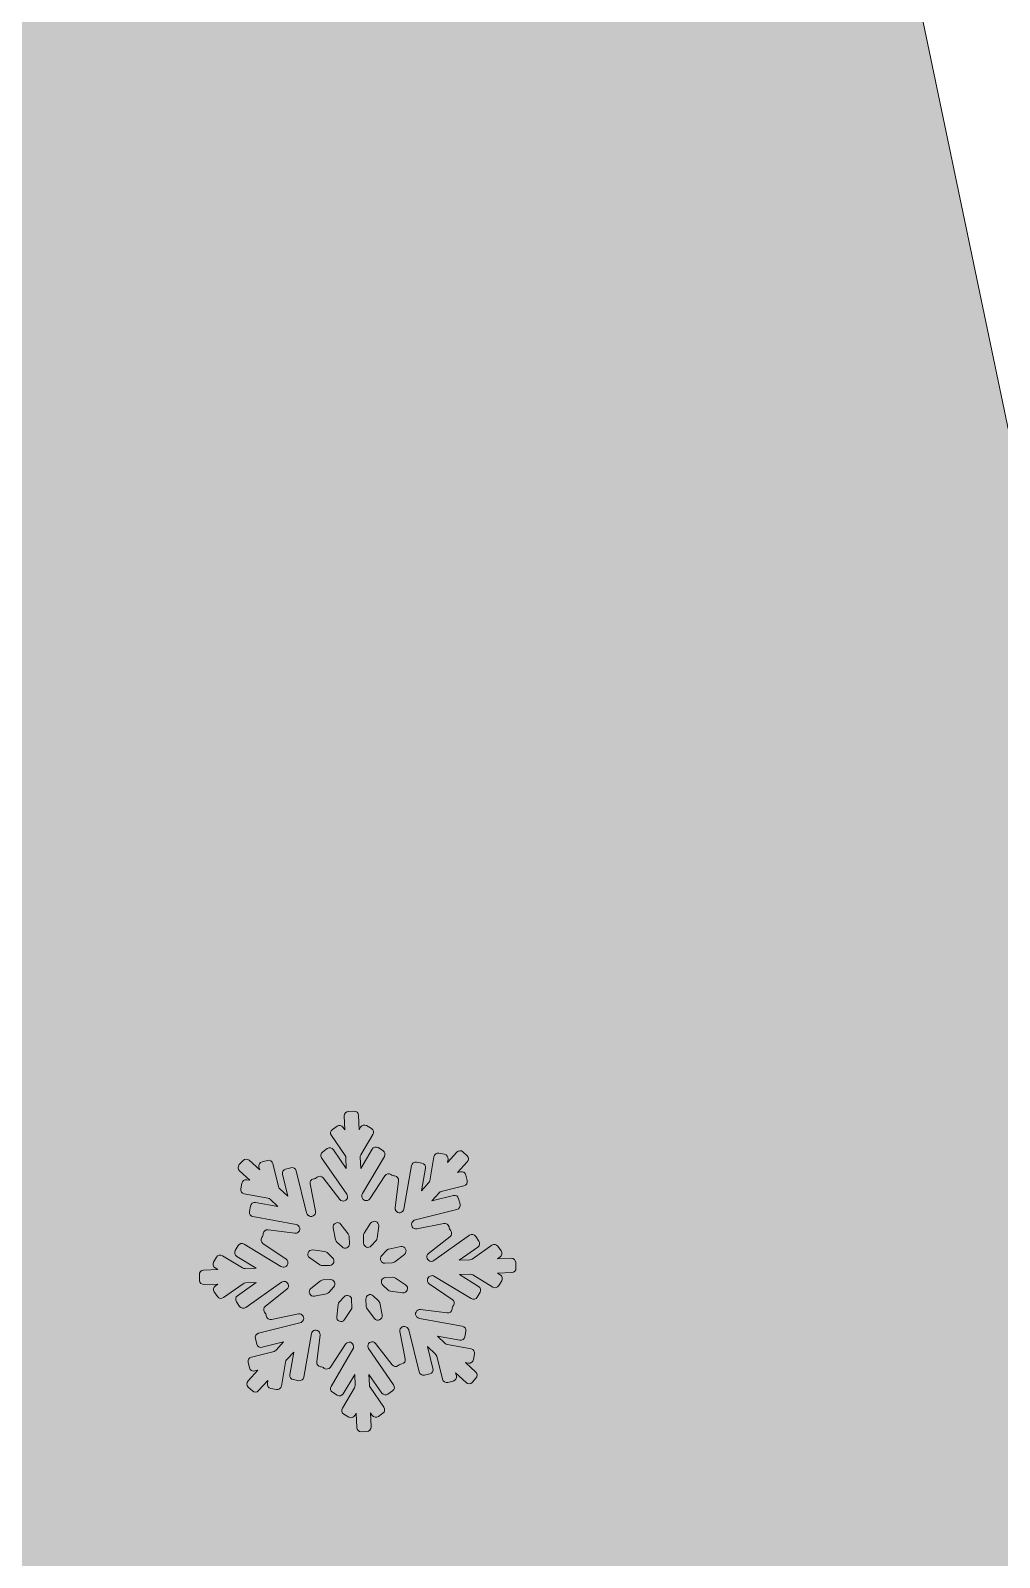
# Model space of a CAD drawing. Header units: millimetres. Extents: x -42 to 192, y -117 to -17.
# Drawn here: x 136.39 to 144.94, y -44.19 to -30.72 of the extents above; entities that cross this region are included whole.
import ezdxf

# ---------------------------------------------------------------- set-up
doc = ezdxf.new("R2010")
doc.units = ezdxf.units.MM
doc.header["$MEASUREMENT"] = 0
doc.layers.add('engraving', color=7, linetype='Continuous')
doc.layers.add('Layer 1', color=7, linetype='Continuous')

msp = doc.modelspace()

# ---------------------------------------------------------------- hatches: boundary and pattern name
at = {"layer": 'Layer 1'}
h = msp.add_hatch(color=2, dxfattribs=at)
h.dxf.hatch_style = 2
edge = h.paths.add_edge_path()
edge.add_spline(control_points=[(163.535, -30.121), (163.535, -30.121), (152.73, -71.11), (152.73, -71.11), (152.73, -71.11), (144.157, -30.121), (144.157, -30.121), (144.157, -30.121), (141.21, -30.121), (141.21, -30.121), (140.385, -29.082), (139.149, -28.383), (137.751, -28.276), (139.256, -27.161), (140.236, -25.378), (140.236, -23.361), (140.236, -19.98), (137.496, -17.24), (134.115, -17.24), (130.735, -17.24), (127.995, -19.98), (127.995, -23.361), (127.995, -25.378), (128.975, -27.161), (130.479, -28.276), (129.082, -28.383), (127.846, -29.082), (127.021, -30.121), (127.021, -30.121), (124.073, -30.121), (124.073, -30.121), (124.073, -30.121), (115.617, -71.11), (115.617, -71.11), (115.617, -71.11), (104.695, -30.121), (104.695, -30.121), (104.695, -30.121), (76.508, -30.121), (76.508, -30.121), (76.508, -30.121), (100.937, -115.27), (100.937, -115.27), (100.937, -115.27), (126.657, -115.27), (126.657, -115.27), (126.657, -115.27), (134.174, -87.788), (134.174, -87.788), (134.174, -87.788), (141.573, -115.27), (141.573, -115.27), (141.573, -115.27), (167.294, -115.27), (167.294, -115.27), (167.294, -115.27), (191.723, -30.121), (191.723, -30.121), (191.723, -30.121), (163.535, -30.121), (163.535, -30.121)], knot_values=[0, 0, 0, 0, 1, 1, 1, 2, 2, 2, 3, 3, 3, 4, 4, 4, 5, 5, 5, 6, 6, 6, 7, 7, 7, 8, 8, 8, 9, 9, 9, 10, 10, 10, 11, 11, 11, 12, 12, 12, 13, 13, 13, 14, 14, 14, 15, 15, 15, 16, 16, 16, 17, 17, 17, 18, 18, 18, 19, 19, 19, 20, 20, 20, 20], degree=3, periodic=1)
edge = h.paths.add_edge_path()
edge.add_spline(control_points=[(130.308, -23.361), (130.308, -21.261), (132.016, -19.553), (134.115, -19.553), (136.215, -19.553), (137.923, -21.261), (137.923, -23.361), (137.923, -25.46), (136.215, -27.168), (134.115, -27.168), (132.016, -27.168), (130.308, -25.46), (130.308, -23.361)], knot_values=[0, 0, 0, 0, 1, 1, 1, 2, 2, 2, 3, 3, 3, 4, 4, 4, 4], degree=3, periodic=1)

# ---------------------------------------------------------------- linework, layer by layer
at = {"layer": 'engraving', "lineweight": 0}
for points, knots in [([(140.67, -41.59), (140.669, -41.569), (140.651, -41.553), (140.63, -41.553), (140.63, -41.553), (140.508, -41.558), (140.508, -41.558), (140.508, -41.558), (140.531, -41.542), (140.531, -41.542), (140.548, -41.53), (140.552, -41.506), (140.54, -41.489), (140.54, -41.489), (140.512, -41.448), (140.512, -41.448), (140.5, -41.43), (140.476, -41.426), (140.458, -41.438), (140.458, -41.438), (140.285, -41.561), (140.285, -41.561), (140.279, -41.565), (140.272, -41.567), (140.264, -41.568), (140.264, -41.568), (140.171, -41.571), (140.171, -41.571), (140.171, -41.571), (140.336, -41.455), (140.336, -41.455), (140.353, -41.443), (140.357, -41.419), (140.345, -41.402), (140.345, -41.402), (140.317, -41.361), (140.317, -41.361), (140.304, -41.343), (140.28, -41.339), (140.263, -41.351), (140.263, -41.351), (139.948, -41.574), (139.948, -41.574), (139.942, -41.578), (139.935, -41.58), (139.927, -41.581), (139.927, -41.581), (139.925, -41.581), (139.925, -41.581), (139.888, -41.582), (139.871, -41.535), (139.9, -41.512), (139.9, -41.512), (140.089, -41.363), (140.089, -41.363), (140.106, -41.35), (140.109, -41.326), (140.096, -41.31), (140.096, -41.31), (140.09, -41.302), (140.09, -41.302), (140.086, -41.297), (140.084, -41.292), (140.082, -41.286), (140.082, -41.286), (140.081, -41.276), (140.081, -41.276), (140.076, -41.255), (140.056, -41.242), (140.035, -41.246), (140.035, -41.246), (139.797, -41.294), (139.797, -41.294), (139.76, -41.301), (139.736, -41.258), (139.761, -41.23), (139.761, -41.23), (139.765, -41.226), (139.765, -41.226), (139.77, -41.22), (139.777, -41.216), (139.784, -41.214), (139.784, -41.214), (140.15, -41.123), (140.15, -41.123), (140.17, -41.118), (140.183, -41.097), (140.178, -41.076), (140.178, -41.076), (140.166, -41.028), (140.166, -41.028), (140.161, -41.007), (140.14, -40.994), (140.119, -41), (140.119, -41), (139.928, -41.048), (139.928, -41.048), (139.928, -41.048), (139.994, -40.975), (139.994, -40.975), (139.999, -40.97), (140.005, -40.966), (140.013, -40.964), (140.013, -40.964), (140.213, -40.914), (140.213, -40.914), (140.234, -40.908), (140.246, -40.888), (140.241, -40.867), (140.241, -40.867), (140.229, -40.819), (140.229, -40.819), (140.224, -40.798), (140.203, -40.785), (140.182, -40.79), (140.182, -40.79), (140.156, -40.797), (140.156, -40.797), (140.156, -40.797), (140.242, -40.703), (140.242, -40.703), (140.256, -40.687), (140.255, -40.663), (140.24, -40.649), (140.24, -40.649), (140.204, -40.615), (140.204, -40.615), (140.188, -40.6), (140.163, -40.601), (140.149, -40.617), (140.149, -40.617), (140.067, -40.707), (140.067, -40.707), (140.067, -40.707), (140.072, -40.68), (140.072, -40.68), (140.075, -40.659), (140.061, -40.64), (140.041, -40.636), (140.041, -40.636), (139.992, -40.627), (139.992, -40.627), (139.971, -40.623), (139.951, -40.637), (139.947, -40.658), (139.947, -40.658), (139.911, -40.869), (139.911, -40.869), (139.909, -40.877), (139.906, -40.883), (139.901, -40.889), (139.901, -40.889), (139.838, -40.958), (139.838, -40.958), (139.838, -40.958), (139.873, -40.758), (139.873, -40.758), (139.877, -40.737), (139.863, -40.717), (139.842, -40.714), (139.842, -40.714), (139.794, -40.705), (139.794, -40.705), (139.773, -40.701), (139.753, -40.715), (139.749, -40.736), (139.749, -40.736), (139.682, -41.12), (139.682, -41.12), (139.681, -41.127), (139.678, -41.134), (139.673, -41.139), (139.673, -41.139), (139.673, -41.139), (139.673, -41.139), (139.647, -41.167), (139.602, -41.146), (139.606, -41.109), (139.606, -41.109), (139.635, -40.87), (139.635, -40.87), (139.638, -40.849), (139.623, -40.83), (139.602, -40.827), (139.602, -40.827), (139.593, -40.826), (139.593, -40.826), (139.587, -40.825), (139.581, -40.823), (139.576, -40.819), (139.576, -40.819), (139.568, -40.814), (139.568, -40.814), (139.551, -40.802), (139.527, -40.807), (139.515, -40.825), (139.515, -40.825), (139.381, -41.028), (139.381, -41.028), (139.36, -41.059), (139.312, -41.045), (139.311, -41.008), (139.311, -41.008), (139.31, -41.004), (139.31, -41.004), (139.31, -40.996), (139.312, -40.989), (139.316, -40.983), (139.316, -40.983), (139.51, -40.655), (139.51, -40.655), (139.521, -40.637), (139.515, -40.614), (139.497, -40.603), (139.497, -40.603), (139.455, -40.577), (139.455, -40.577), (139.436, -40.566), (139.413, -40.572), (139.402, -40.59), (139.402, -40.59), (139.301, -40.761), (139.301, -40.761), (139.301, -40.761), (139.297, -40.662), (139.297, -40.662), (139.296, -40.655), (139.298, -40.648), (139.302, -40.641), (139.302, -40.641), (139.409, -40.462), (139.409, -40.462), (139.419, -40.444), (139.414, -40.42), (139.396, -40.409), (139.396, -40.409), (139.353, -40.383), (139.353, -40.383), (139.335, -40.372), (139.311, -40.378), (139.3, -40.397), (139.3, -40.397), (139.287, -40.419), (139.287, -40.419), (139.287, -40.419), (139.282, -40.292), (139.282, -40.292), (139.281, -40.271), (139.263, -40.254), (139.242, -40.255), (139.242, -40.255), (139.193, -40.257), (139.193, -40.257), (139.171, -40.258), (139.155, -40.276), (139.156, -40.297), (139.156, -40.297), (139.161, -40.42), (139.161, -40.42), (139.161, -40.42), (139.146, -40.398), (139.146, -40.398), (139.134, -40.381), (139.109, -40.376), (139.092, -40.389), (139.092, -40.389), (139.052, -40.417), (139.052, -40.417), (139.034, -40.429), (139.03, -40.453), (139.042, -40.47), (139.042, -40.47), (139.164, -40.647), (139.164, -40.647), (139.168, -40.653), (139.17, -40.66), (139.171, -40.667), (139.171, -40.667), (139.174, -40.761), (139.174, -40.761), (139.174, -40.761), (139.06, -40.595), (139.06, -40.595), (139.048, -40.578), (139.024, -40.574), (139.006, -40.586), (139.006, -40.586), (138.966, -40.614), (138.966, -40.614), (138.949, -40.627), (138.945, -40.65), (138.956, -40.668), (138.956, -40.668), (139.178, -40.988), (139.178, -40.988), (139.182, -40.994), (139.184, -41.001), (139.184, -41.008), (139.184, -41.008), (139.185, -41.009), (139.185, -41.009), (139.186, -41.046), (139.139, -41.063), (139.116, -41.034), (139.116, -41.034), (138.97, -40.845), (138.97, -40.845), (138.957, -40.828), (138.933, -40.825), (138.916, -40.838), (138.916, -40.838), (138.909, -40.844), (138.909, -40.844), (138.904, -40.847), (138.899, -40.85), (138.893, -40.851), (138.893, -40.851), (138.884, -40.853), (138.884, -40.853), (138.863, -40.857), (138.849, -40.877), (138.854, -40.898), (138.854, -40.898), (138.901, -41.139), (138.901, -41.139), (138.908, -41.175), (138.864, -41.2), (138.837, -41.174), (138.837, -41.174), (138.835, -41.172), (138.835, -41.172), (138.829, -41.167), (138.826, -41.16), (138.824, -41.153), (138.824, -41.153), (138.732, -40.782), (138.732, -40.782), (138.727, -40.761), (138.706, -40.749), (138.685, -40.754), (138.685, -40.754), (138.638, -40.766), (138.638, -40.766), (138.617, -40.771), (138.605, -40.792), (138.61, -40.812), (138.61, -40.812), (138.658, -41.006), (138.658, -41.006), (138.658, -41.006), (138.587, -40.94), (138.587, -40.94), (138.581, -40.935), (138.577, -40.928), (138.576, -40.921), (138.576, -40.921), (138.525, -40.718), (138.525, -40.718), (138.52, -40.697), (138.499, -40.684), (138.479, -40.69), (138.479, -40.69), (138.431, -40.702), (138.431, -40.702), (138.41, -40.707), (138.398, -40.727), (138.403, -40.748), (138.403, -40.748), (138.41, -40.774), (138.41, -40.774), (138.41, -40.774), (138.317, -40.688), (138.317, -40.688), (138.302, -40.674), (138.277, -40.675), (138.263, -40.69), (138.263, -40.69), (138.229, -40.727), (138.229, -40.727), (138.215, -40.742), (138.216, -40.767), (138.231, -40.781), (138.231, -40.781), (138.322, -40.865), (138.322, -40.865), (138.322, -40.865), (138.295, -40.86), (138.295, -40.86), (138.274, -40.857), (138.254, -40.871), (138.251, -40.892), (138.251, -40.892), (138.242, -40.941), (138.242, -40.941), (138.238, -40.962), (138.252, -40.981), (138.273, -40.985), (138.273, -40.985), (138.481, -41.023), (138.481, -41.023), (138.489, -41.024), (138.495, -41.028), (138.501, -41.033), (138.501, -41.033), (138.57, -41.097), (138.57, -41.097), (138.57, -41.097), (138.373, -41.062), (138.373, -41.062), (138.352, -41.058), (138.332, -41.072), (138.328, -41.093), (138.328, -41.093), (138.319, -41.142), (138.319, -41.142), (138.316, -41.163), (138.33, -41.183), (138.35, -41.186), (138.35, -41.186), (138.73, -41.255), (138.73, -41.255), (138.737, -41.256), (138.744, -41.26), (138.749, -41.265), (138.749, -41.265), (138.751, -41.266), (138.751, -41.266), (138.778, -41.292), (138.757, -41.337), (138.72, -41.333), (138.72, -41.333), (138.483, -41.302), (138.483, -41.302), (138.462, -41.3), (138.443, -41.315), (138.441, -41.336), (138.441, -41.336), (138.439, -41.346), (138.439, -41.346), (138.439, -41.352), (138.437, -41.357), (138.433, -41.362), (138.433, -41.362), (138.428, -41.37), (138.428, -41.37), (138.416, -41.388), (138.421, -41.411), (138.438, -41.423), (138.438, -41.423), (138.642, -41.561), (138.642, -41.561), (138.672, -41.582), (138.659, -41.63), (138.622, -41.631), (138.622, -41.631), (138.617, -41.631), (138.617, -41.631), (138.609, -41.632), (138.602, -41.63), (138.596, -41.626), (138.596, -41.626), (138.272, -41.429), (138.272, -41.429), (138.254, -41.418), (138.23, -41.424), (138.219, -41.442), (138.219, -41.442), (138.194, -41.485), (138.194, -41.485), (138.183, -41.503), (138.189, -41.526), (138.207, -41.537), (138.207, -41.537), (138.377, -41.641), (138.377, -41.641), (138.377, -41.641), (138.28, -41.644), (138.28, -41.644), (138.272, -41.645), (138.265, -41.643), (138.258, -41.639), (138.258, -41.639), (138.081, -41.531), (138.081, -41.531), (138.063, -41.52), (138.039, -41.526), (138.028, -41.544), (138.028, -41.544), (138.003, -41.587), (138.003, -41.587), (137.992, -41.605), (137.998, -41.628), (138.016, -41.639), (138.016, -41.639), (138.04, -41.654), (138.04, -41.654), (138.04, -41.654), (137.913, -41.659), (137.913, -41.659), (137.892, -41.66), (137.876, -41.677), (137.877, -41.699), (137.877, -41.699), (137.879, -41.749), (137.879, -41.749), (137.879, -41.77), (137.897, -41.786), (137.918, -41.786), (137.918, -41.786), (138.041, -41.781), (138.041, -41.781), (138.041, -41.781), (138.018, -41.797), (138.018, -41.797), (138.001, -41.809), (137.997, -41.833), (138.008, -41.85), (138.008, -41.85), (138.037, -41.891), (138.037, -41.891), (138.049, -41.909), (138.073, -41.913), (138.091, -41.901), (138.091, -41.901), (138.264, -41.778), (138.264, -41.778), (138.27, -41.774), (138.277, -41.772), (138.284, -41.771), (138.284, -41.771), (138.378, -41.768), (138.378, -41.768), (138.378, -41.768), (138.213, -41.884), (138.213, -41.884), (138.196, -41.896), (138.192, -41.92), (138.204, -41.937), (138.204, -41.937), (138.232, -41.978), (138.232, -41.978), (138.244, -41.996), (138.268, -42), (138.286, -41.988), (138.286, -41.988), (138.601, -41.765), (138.601, -41.765), (138.607, -41.761), (138.614, -41.759), (138.621, -41.758), (138.621, -41.758), (138.623, -41.758), (138.623, -41.758), (138.66, -41.757), (138.678, -41.804), (138.649, -41.827), (138.649, -41.827), (138.46, -41.976), (138.46, -41.976), (138.443, -41.989), (138.44, -42.012), (138.453, -42.029), (138.453, -42.029), (138.459, -42.037), (138.459, -42.037), (138.463, -42.042), (138.465, -42.047), (138.466, -42.053), (138.466, -42.053), (138.468, -42.063), (138.468, -42.063), (138.472, -42.083), (138.492, -42.097), (138.513, -42.093), (138.513, -42.093), (138.752, -42.045), (138.752, -42.045), (138.788, -42.038), (138.813, -42.081), (138.788, -42.109), (138.788, -42.109), (138.784, -42.113), (138.784, -42.113), (138.779, -42.119), (138.772, -42.123), (138.765, -42.124), (138.765, -42.124), (138.399, -42.216), (138.399, -42.216), (138.378, -42.221), (138.366, -42.242), (138.371, -42.263), (138.371, -42.263), (138.383, -42.311), (138.383, -42.311), (138.388, -42.332), (138.409, -42.345), (138.43, -42.339), (138.43, -42.339), (138.621, -42.291), (138.621, -42.291), (138.621, -42.291), (138.555, -42.364), (138.555, -42.364), (138.55, -42.369), (138.543, -42.373), (138.536, -42.375), (138.536, -42.375), (138.336, -42.425), (138.336, -42.425), (138.315, -42.43), (138.303, -42.451), (138.308, -42.472), (138.308, -42.472), (138.32, -42.52), (138.32, -42.52), (138.325, -42.541), (138.346, -42.554), (138.366, -42.548), (138.366, -42.548), (138.392, -42.542), (138.392, -42.542), (138.392, -42.542), (138.307, -42.636), (138.307, -42.636), (138.292, -42.652), (138.293, -42.676), (138.309, -42.69), (138.309, -42.69), (138.345, -42.724), (138.345, -42.724), (138.361, -42.738), (138.385, -42.738), (138.4, -42.722), (138.4, -42.722), (138.482, -42.632), (138.482, -42.632), (138.482, -42.632), (138.477, -42.659), (138.477, -42.659), (138.473, -42.679), (138.487, -42.699), (138.508, -42.703), (138.508, -42.703), (138.557, -42.712), (138.557, -42.712), (138.577, -42.716), (138.598, -42.702), (138.601, -42.681), (138.601, -42.681), (138.638, -42.47), (138.638, -42.47), (138.639, -42.462), (138.642, -42.456), (138.647, -42.45), (138.647, -42.45), (138.71, -42.381), (138.71, -42.381), (138.71, -42.381), (138.676, -42.581), (138.676, -42.581), (138.672, -42.602), (138.686, -42.621), (138.707, -42.625), (138.707, -42.625), (138.755, -42.634), (138.755, -42.634), (138.776, -42.638), (138.796, -42.624), (138.8, -42.603), (138.8, -42.603), (138.867, -42.219), (138.867, -42.219), (138.868, -42.212), (138.871, -42.205), (138.876, -42.2), (138.876, -42.2), (138.876, -42.2), (138.876, -42.2), (138.901, -42.172), (138.947, -42.193), (138.942, -42.23), (138.942, -42.23), (138.913, -42.469), (138.913, -42.469), (138.911, -42.49), (138.926, -42.509), (138.947, -42.512), (138.947, -42.512), (138.956, -42.513), (138.956, -42.513), (138.962, -42.514), (138.968, -42.516), (138.973, -42.519), (138.973, -42.519), (138.98, -42.525), (138.98, -42.525), (138.998, -42.537), (139.022, -42.532), (139.034, -42.514), (139.034, -42.514), (139.168, -42.311), (139.168, -42.311), (139.188, -42.28), (139.237, -42.294), (139.238, -42.331), (139.238, -42.331), (139.238, -42.335), (139.238, -42.335), (139.238, -42.343), (139.237, -42.35), (139.233, -42.356), (139.233, -42.356), (139.039, -42.684), (139.039, -42.684), (139.028, -42.702), (139.034, -42.725), (139.052, -42.736), (139.052, -42.736), (139.094, -42.762), (139.094, -42.762), (139.112, -42.773), (139.136, -42.767), (139.147, -42.749), (139.147, -42.749), (139.248, -42.578), (139.248, -42.578), (139.248, -42.578), (139.252, -42.676), (139.252, -42.676), (139.252, -42.684), (139.25, -42.691), (139.247, -42.698), (139.247, -42.698), (139.14, -42.877), (139.14, -42.877), (139.129, -42.895), (139.135, -42.919), (139.153, -42.93), (139.153, -42.93), (139.195, -42.955), (139.195, -42.955), (139.214, -42.967), (139.238, -42.961), (139.248, -42.942), (139.248, -42.942), (139.262, -42.92), (139.262, -42.92), (139.262, -42.92), (139.267, -43.047), (139.267, -43.047), (139.268, -43.068), (139.286, -43.084), (139.307, -43.084), (139.307, -43.084), (139.356, -43.082), (139.356, -43.082), (139.377, -43.081), (139.394, -43.063), (139.393, -43.042), (139.393, -43.042), (139.388, -42.919), (139.388, -42.919), (139.388, -42.919), (139.403, -42.941), (139.403, -42.941), (139.415, -42.958), (139.439, -42.963), (139.457, -42.95), (139.457, -42.95), (139.497, -42.922), (139.497, -42.922), (139.514, -42.91), (139.518, -42.886), (139.506, -42.869), (139.506, -42.869), (139.385, -42.692), (139.385, -42.692), (139.381, -42.686), (139.378, -42.679), (139.378, -42.672), (139.378, -42.672), (139.374, -42.578), (139.374, -42.578), (139.374, -42.578), (139.489, -42.743), (139.489, -42.743), (139.501, -42.761), (139.525, -42.765), (139.542, -42.753), (139.542, -42.753), (139.583, -42.724), (139.583, -42.724), (139.6, -42.712), (139.604, -42.689), (139.592, -42.671), (139.592, -42.671), (139.371, -42.351), (139.371, -42.351), (139.367, -42.345), (139.364, -42.338), (139.364, -42.331), (139.364, -42.331), (139.364, -42.33), (139.364, -42.33), (139.363, -42.293), (139.41, -42.276), (139.433, -42.305), (139.433, -42.305), (139.578, -42.494), (139.578, -42.494), (139.591, -42.511), (139.616, -42.514), (139.632, -42.501), (139.632, -42.501), (139.64, -42.495), (139.64, -42.495), (139.644, -42.492), (139.65, -42.489), (139.656, -42.488), (139.656, -42.488), (139.665, -42.486), (139.665, -42.486), (139.686, -42.482), (139.699, -42.462), (139.695, -42.441), (139.695, -42.441), (139.648, -42.2), (139.648, -42.2), (139.64, -42.164), (139.684, -42.139), (139.711, -42.165), (139.711, -42.165), (139.714, -42.167), (139.714, -42.167), (139.719, -42.172), (139.723, -42.178), (139.725, -42.186), (139.725, -42.186), (139.817, -42.557), (139.817, -42.557), (139.822, -42.577), (139.843, -42.59), (139.863, -42.585), (139.863, -42.585), (139.911, -42.573), (139.911, -42.573), (139.932, -42.568), (139.944, -42.547), (139.939, -42.526), (139.939, -42.526), (139.891, -42.333), (139.891, -42.333), (139.891, -42.333), (139.962, -42.399), (139.962, -42.399), (139.967, -42.404), (139.971, -42.411), (139.973, -42.418), (139.973, -42.418), (140.023, -42.621), (140.023, -42.621), (140.029, -42.642), (140.049, -42.655), (140.07, -42.649), (140.07, -42.649), (140.118, -42.637), (140.118, -42.637), (140.138, -42.632), (140.151, -42.611), (140.146, -42.591), (140.146, -42.591), (140.139, -42.565), (140.139, -42.565), (140.139, -42.565), (140.231, -42.651), (140.231, -42.651), (140.247, -42.665), (140.271, -42.664), (140.286, -42.649), (140.286, -42.649), (140.319, -42.612), (140.319, -42.612), (140.334, -42.596), (140.333, -42.572), (140.317, -42.558), (140.317, -42.558), (140.227, -42.474), (140.227, -42.474), (140.227, -42.474), (140.253, -42.479), (140.253, -42.479), (140.274, -42.482), (140.294, -42.468), (140.298, -42.447), (140.298, -42.447), (140.307, -42.398), (140.307, -42.398), (140.31, -42.377), (140.296, -42.357), (140.276, -42.354), (140.276, -42.354), (140.067, -42.316), (140.067, -42.316), (140.06, -42.315), (140.053, -42.311), (140.048, -42.306), (140.048, -42.306), (139.979, -42.242), (139.979, -42.242), (139.979, -42.242), (140.176, -42.277), (140.176, -42.277), (140.197, -42.281), (140.217, -42.267), (140.221, -42.246), (140.221, -42.246), (140.229, -42.197), (140.229, -42.197), (140.233, -42.176), (140.219, -42.156), (140.198, -42.152), (140.198, -42.152), (139.819, -42.084), (139.819, -42.084), (139.812, -42.083), (139.805, -42.079), (139.8, -42.074), (139.8, -42.074), (139.798, -42.072), (139.798, -42.072), (139.771, -42.047), (139.792, -42.002), (139.829, -42.006), (139.829, -42.006), (140.065, -42.036), (140.065, -42.036), (140.086, -42.039), (140.106, -42.024), (140.108, -42.003), (140.108, -42.003), (140.109, -41.993), (140.109, -41.993), (140.11, -41.987), (140.112, -41.982), (140.115, -41.977), (140.115, -41.977), (140.121, -41.969), (140.121, -41.969), (140.132, -41.951), (140.128, -41.927), (140.11, -41.916), (140.11, -41.916), (139.907, -41.778), (139.907, -41.778), (139.876, -41.757), (139.89, -41.709), (139.927, -41.708), (139.927, -41.708), (139.932, -41.707), (139.932, -41.707), (139.939, -41.707), (139.947, -41.709), (139.953, -41.713), (139.953, -41.713), (140.277, -41.91), (140.277, -41.91), (140.295, -41.921), (140.319, -41.915), (140.33, -41.897), (140.33, -41.897), (140.355, -41.854), (140.355, -41.854), (140.366, -41.836), (140.36, -41.813), (140.342, -41.802), (140.342, -41.802), (140.172, -41.698), (140.172, -41.698), (140.172, -41.698), (140.269, -41.694), (140.269, -41.694), (140.276, -41.694), (140.284, -41.696), (140.29, -41.7), (140.29, -41.7), (140.467, -41.808), (140.467, -41.808), (140.486, -41.819), (140.51, -41.813), (140.52, -41.795), (140.52, -41.795), (140.546, -41.752), (140.546, -41.752), (140.557, -41.734), (140.551, -41.71), (140.533, -41.699), (140.533, -41.699), (140.509, -41.685), (140.509, -41.685), (140.509, -41.685), (140.635, -41.68), (140.635, -41.68), (140.656, -41.679), (140.673, -41.661), (140.672, -41.64), (140.672, -41.64), (140.67, -41.59), (140.67, -41.59)], [0, 0, 0, 0, 1, 1, 1, 2, 2, 2, 3, 3, 3, 4, 4, 4, 5, 5, 5, 6, 6, 6, 7, 7, 7, 8, 8, 8, 9, 9, 9, 10, 10, 10, 11, 11, 11, 12, 12, 12, 13, 13, 13, 14, 14, 14, 15, 15, 15, 16, 16, 16, 17, 17, 17, 18, 18, 18, 19, 19, 19, 20, 20, 20, 21, 21, 21, 22, 22, 22, 23, 23, 23, 24, 24, 24, 25, 25, 25, 26, 26, 26, 27, 27, 27, 28, 28, 28, 29, 29, 29, 30, 30, 30, 31, 31, 31, 32, 32, 32, 33, 33, 33, 34, 34, 34, 35, 35, 35, 36, 36, 36, 37, 37, 37, 38, 38, 38, 39, 39, 39, 40, 40, 40, 41, 41, 41, 42, 42, 42, 43, 43, 43, 44, 44, 44, 45, 45, 45, 46, 46, 46, 47, 47, 47, 48, 48, 48, 49, 49, 49, 50, 50, 50, 51, 51, 51, 52, 52, 52, 53, 53, 53, 54, 54, 54, 55, 55, 55, 56, 56, 56, 57, 57, 57, 58, 58, 58, 59, 59, 59, 60, 60, 60, 61, 61, 61, 62, 62, 62, 63, 63, 63, 64, 64, 64, 65, 65, 65, 66, 66, 66, 67, 67, 67, 68, 68, 68, 69, 69, 69, 70, 70, 70, 71, 71, 71, 72, 72, 72, 73, 73, 73, 74, 74, 74, 75, 75, 75, 76, 76, 76, 77, 77, 77, 78, 78, 78, 79, 79, 79, 80, 80, 80, 81, 81, 81, 82, 82, 82, 83, 83, 83, 84, 84, 84, 85, 85, 85, 86, 86, 86, 87, 87, 87, 88, 88, 88, 89, 89, 89, 90, 90, 90, 91, 91, 91, 92, 92, 92, 93, 93, 93, 94, 94, 94, 95, 95, 95, 96, 96, 96, 97, 97, 97, 98, 98, 98, 99, 99, 99, 100, 100, 100, 101, 101, 101, 102, 102, 102, 103, 103, 103, 104, 104, 104, 105, 105, 105, 106, 106, 106, 107, 107, 107, 108, 108, 108, 109, 109, 109, 110, 110, 110, 111, 111, 111, 112, 112, 112, 113, 113, 113, 114, 114, 114, 115, 115, 115, 116, 116, 116, 117, 117, 117, 118, 118, 118, 119, 119, 119, 120, 120, 120, 121, 121, 121, 122, 122, 122, 123, 123, 123, 124, 124, 124, 125, 125, 125, 126, 126, 126, 127, 127, 127, 128, 128, 128, 129, 129, 129, 130, 130, 130, 131, 131, 131, 132, 132, 132, 133, 133, 133, 134, 134, 134, 135, 135, 135, 136, 136, 136, 137, 137, 137, 138, 138, 138, 139, 139, 139, 140, 140, 140, 141, 141, 141, 142, 142, 142, 143, 143, 143, 144, 144, 144, 145, 145, 145, 146, 146, 146, 147, 147, 147, 148, 148, 148, 149, 149, 149, 150, 150, 150, 151, 151, 151, 152, 152, 152, 153, 153, 153, 154, 154, 154, 155, 155, 155, 156, 156, 156, 157, 157, 157, 158, 158, 158, 159, 159, 159, 160, 160, 160, 161, 161, 161, 162, 162, 162, 163, 163, 163, 164, 164, 164, 165, 165, 165, 166, 166, 166, 167, 167, 167, 168, 168, 168, 169, 169, 169, 170, 170, 170, 171, 171, 171, 172, 172, 172, 173, 173, 173, 174, 174, 174, 175, 175, 175, 176, 176, 176, 177, 177, 177, 178, 178, 178, 179, 179, 179, 180, 180, 180, 181, 181, 181, 182, 182, 182, 183, 183, 183, 184, 184, 184, 185, 185, 185, 186, 186, 186, 187, 187, 187, 188, 188, 188, 189, 189, 189, 190, 190, 190, 191, 191, 191, 192, 192, 192, 193, 193, 193, 194, 194, 194, 195, 195, 195, 196, 196, 196, 197, 197, 197, 198, 198, 198, 199, 199, 199, 200, 200, 200, 201, 201, 201, 202, 202, 202, 203, 203, 203, 204, 204, 204, 205, 205, 205, 206, 206, 206, 207, 207, 207, 208, 208, 208, 209, 209, 209, 210, 210, 210, 211, 211, 211, 212, 212, 212, 213, 213, 213, 214, 214, 214, 215, 215, 215, 216, 216, 216, 217, 217, 217, 218, 218, 218, 219, 219, 219, 220, 220, 220, 221, 221, 221, 222, 222, 222, 223, 223, 223, 224, 224, 224, 225, 225, 225, 226, 226, 226, 227, 227, 227, 228, 228, 228, 229, 229, 229, 230, 230, 230, 231, 231, 231, 232, 232, 232, 233, 233, 233, 234, 234, 234, 235, 235, 235, 236, 236, 236, 237, 237, 237, 238, 238, 238, 239, 239, 239, 240, 240, 240, 241, 241, 241, 242, 242, 242, 243, 243, 243, 244, 244, 244, 245, 245, 245, 246, 246, 246, 247, 247, 247, 248, 248, 248, 249, 249, 249, 250, 250, 250, 251, 251, 251, 252, 252, 252, 253, 253, 253, 254, 254, 254, 255, 255, 255, 256, 256, 256, 257, 257, 257, 258, 258, 258, 259, 259, 259, 260, 260, 260, 261, 261, 261, 262, 262, 262, 263, 263, 263, 264, 264, 264, 265, 265, 265, 266, 266, 266, 267, 267, 267, 268, 268, 268, 269, 269, 269, 270, 270, 270, 271, 271, 271, 272, 272, 272, 273, 273, 273, 274, 274, 274, 275, 275, 275, 276, 276, 276, 277, 277, 277, 278, 278, 278, 279, 279, 279, 280, 280, 280, 281, 281, 281, 282, 282, 282, 283, 283, 283, 284, 284, 284, 285, 285, 285, 286, 286, 286, 287, 287, 287, 288, 288, 288, 289, 289, 289, 290, 290, 290, 291, 291, 291, 292, 292, 292, 293, 293, 293, 294, 294, 294, 295, 295, 295, 296, 296, 296, 297, 297, 297, 298, 298, 298, 299, 299, 299, 300, 300, 300, 301, 301, 301, 302, 302, 302, 303, 303, 303, 304, 304, 304, 305, 305, 305, 306, 306, 306, 307, 307, 307, 308, 308, 308, 309, 309, 309, 310, 310, 310, 311, 311, 311, 312, 312, 312, 313, 313, 313, 314, 314, 314, 315, 315, 315, 316, 316, 316, 317, 317, 317, 318, 318, 318, 319, 319, 319, 320, 320, 320, 321, 321, 321, 322, 322, 322, 323, 323, 323, 324, 324, 324, 325, 325, 325, 326, 326, 326, 327, 327, 327, 328, 328, 328, 329, 329, 329, 330, 330, 330, 331, 331, 331, 332, 332, 332, 333, 333, 333, 334, 334, 334, 335, 335, 335, 336, 336, 336, 336]), ([(139.126, -41.254), (139.126, -41.254), (139.191, -41.338), (139.191, -41.338), (139.196, -41.344), (139.198, -41.352), (139.199, -41.36), (139.199, -41.36), (139.201, -41.425), (139.201, -41.425), (139.203, -41.459), (139.162, -41.478), (139.137, -41.454), (139.137, -41.454), (139.091, -41.411), (139.091, -41.411), (139.085, -41.406), (139.081, -41.398), (139.079, -41.39), (139.079, -41.39), (139.058, -41.285), (139.058, -41.285), (139.051, -41.245), (139.102, -41.222), (139.126, -41.254)], [0, 0, 0, 0, 1, 1, 1, 2, 2, 2, 3, 3, 3, 4, 4, 4, 5, 5, 5, 6, 6, 6, 7, 7, 7, 8, 8, 8, 8]), ([(139.327, -41.42), (139.327, -41.42), (139.325, -41.355), (139.325, -41.355), (139.324, -41.347), (139.327, -41.339), (139.331, -41.333), (139.331, -41.333), (139.389, -41.244), (139.389, -41.244), (139.412, -41.21), (139.464, -41.23), (139.46, -41.27), (139.46, -41.27), (139.447, -41.376), (139.447, -41.376), (139.446, -41.384), (139.442, -41.392), (139.437, -41.398), (139.437, -41.398), (139.394, -41.445), (139.394, -41.445), (139.371, -41.47), (139.329, -41.454), (139.327, -41.42)], [0, 0, 0, 0, 1, 1, 1, 2, 2, 2, 3, 3, 3, 4, 4, 4, 5, 5, 5, 6, 6, 6, 7, 7, 7, 8, 8, 8, 8]), ([(138.941, -41.611), (138.941, -41.611), (138.851, -41.55), (138.851, -41.55), (138.818, -41.528), (138.838, -41.475), (138.878, -41.48), (138.878, -41.48), (138.983, -41.494), (138.983, -41.494), (138.991, -41.495), (138.999, -41.498), (139.005, -41.504), (139.005, -41.504), (139.053, -41.549), (139.053, -41.549), (139.078, -41.572), (139.062, -41.614), (139.028, -41.616), (139.028, -41.616), (138.964, -41.618), (138.964, -41.618), (138.956, -41.618), (138.948, -41.616), (138.941, -41.611)], [0, 0, 0, 0, 1, 1, 1, 2, 2, 2, 3, 3, 3, 4, 4, 4, 5, 5, 5, 6, 6, 6, 7, 7, 7, 8, 8, 8, 8]), ([(139.485, -41.532), (139.485, -41.532), (139.529, -41.484), (139.529, -41.484), (139.535, -41.478), (139.542, -41.474), (139.55, -41.472), (139.55, -41.472), (139.656, -41.451), (139.656, -41.451), (139.695, -41.443), (139.718, -41.494), (139.687, -41.519), (139.687, -41.519), (139.602, -41.586), (139.602, -41.586), (139.595, -41.591), (139.588, -41.594), (139.58, -41.594), (139.58, -41.594), (139.515, -41.597), (139.515, -41.597), (139.481, -41.598), (139.462, -41.558), (139.485, -41.532)], [0, 0, 0, 0, 1, 1, 1, 2, 2, 2, 3, 3, 3, 4, 4, 4, 5, 5, 5, 6, 6, 6, 7, 7, 7, 8, 8, 8, 8]), ([(139.064, -41.806), (139.064, -41.806), (139.019, -41.855), (139.019, -41.855), (139.014, -41.861), (139.007, -41.865), (138.999, -41.867), (138.999, -41.867), (138.893, -41.888), (138.893, -41.888), (138.854, -41.896), (138.83, -41.845), (138.862, -41.82), (138.862, -41.82), (138.947, -41.753), (138.947, -41.753), (138.953, -41.748), (138.961, -41.745), (138.969, -41.745), (138.969, -41.745), (139.034, -41.742), (139.034, -41.742), (139.068, -41.741), (139.087, -41.781), (139.064, -41.806)], [0, 0, 0, 0, 1, 1, 1, 2, 2, 2, 3, 3, 3, 4, 4, 4, 5, 5, 5, 6, 6, 6, 7, 7, 7, 8, 8, 8, 8]), ([(139.607, -41.728), (139.607, -41.728), (139.697, -41.789), (139.697, -41.789), (139.731, -41.811), (139.711, -41.863), (139.671, -41.858), (139.671, -41.858), (139.565, -41.845), (139.565, -41.845), (139.557, -41.844), (139.55, -41.84), (139.544, -41.835), (139.544, -41.835), (139.496, -41.79), (139.496, -41.79), (139.471, -41.766), (139.486, -41.725), (139.52, -41.723), (139.52, -41.723), (139.584, -41.721), (139.584, -41.721), (139.592, -41.721), (139.6, -41.723), (139.607, -41.728)], [0, 0, 0, 0, 1, 1, 1, 2, 2, 2, 3, 3, 3, 4, 4, 4, 5, 5, 5, 6, 6, 6, 7, 7, 7, 8, 8, 8, 8]), ([(139.221, -41.919), (139.221, -41.919), (139.224, -41.984), (139.224, -41.984), (139.224, -41.992), (139.222, -42), (139.218, -42.006), (139.218, -42.006), (139.159, -42.095), (139.159, -42.095), (139.137, -42.129), (139.084, -42.109), (139.089, -42.069), (139.089, -42.069), (139.102, -41.963), (139.102, -41.963), (139.103, -41.955), (139.106, -41.947), (139.112, -41.941), (139.112, -41.941), (139.155, -41.894), (139.155, -41.894), (139.178, -41.869), (139.22, -41.884), (139.221, -41.919)], [0, 0, 0, 0, 1, 1, 1, 2, 2, 2, 3, 3, 3, 4, 4, 4, 5, 5, 5, 6, 6, 6, 7, 7, 7, 8, 8, 8, 8]), ([(139.422, -42.084), (139.422, -42.084), (139.358, -42.001), (139.358, -42.001), (139.353, -41.995), (139.35, -41.987), (139.35, -41.979), (139.35, -41.979), (139.347, -41.914), (139.347, -41.914), (139.346, -41.88), (139.387, -41.861), (139.412, -41.885), (139.412, -41.885), (139.458, -41.928), (139.458, -41.928), (139.464, -41.933), (139.468, -41.941), (139.47, -41.948), (139.47, -41.948), (139.49, -42.054), (139.49, -42.054), (139.498, -42.093), (139.447, -42.117), (139.422, -42.084)], [0, 0, 0, 0, 1, 1, 1, 2, 2, 2, 3, 3, 3, 4, 4, 4, 5, 5, 5, 6, 6, 6, 7, 7, 7, 8, 8, 8, 8])]:
    msp.add_open_spline(points, degree=3, knots=knots, dxfattribs=at)
at = {"layer": 'Layer 1', "lineweight": 0}
msp.add_open_spline([(163.535, -30.121), (163.535, -30.121), (152.73, -71.11), (152.73, -71.11), (152.73, -71.11), (144.157, -30.121), (144.157, -30.121), (144.157, -30.121), (141.21, -30.121), (141.21, -30.121), (140.385, -29.082), (139.149, -28.383), (137.751, -28.276), (139.256, -27.161), (140.236, -25.378), (140.236, -23.361), (140.236, -19.98), (137.496, -17.24), (134.115, -17.24), (130.735, -17.24), (127.995, -19.98), (127.995, -23.361), (127.995, -25.378), (128.975, -27.161), (130.479, -28.276), (129.082, -28.383), (127.846, -29.082), (127.021, -30.121), (127.021, -30.121), (124.073, -30.121), (124.073, -30.121), (124.073, -30.121), (115.617, -71.11), (115.617, -71.11), (115.617, -71.11), (104.695, -30.121), (104.695, -30.121), (104.695, -30.121), (76.508, -30.121), (76.508, -30.121), (76.508, -30.121), (100.937, -115.27), (100.937, -115.27), (100.937, -115.27), (126.657, -115.27), (126.657, -115.27), (126.657, -115.27), (134.174, -87.788), (134.174, -87.788), (134.174, -87.788), (141.573, -115.27), (141.573, -115.27), (141.573, -115.27), (167.294, -115.27), (167.294, -115.27), (167.294, -115.27), (191.723, -30.121), (191.723, -30.121), (191.723, -30.121), (163.535, -30.121), (163.535, -30.121)], degree=3, knots=[0, 0, 0, 0, 1, 1, 1, 2, 2, 2, 3, 3, 3, 4, 4, 4, 5, 5, 5, 6, 6, 6, 7, 7, 7, 8, 8, 8, 9, 9, 9, 10, 10, 10, 11, 11, 11, 12, 12, 12, 13, 13, 13, 14, 14, 14, 15, 15, 15, 16, 16, 16, 17, 17, 17, 18, 18, 18, 19, 19, 19, 20, 20, 20, 20], dxfattribs=at)

doc.saveas('drawing.dxf')
